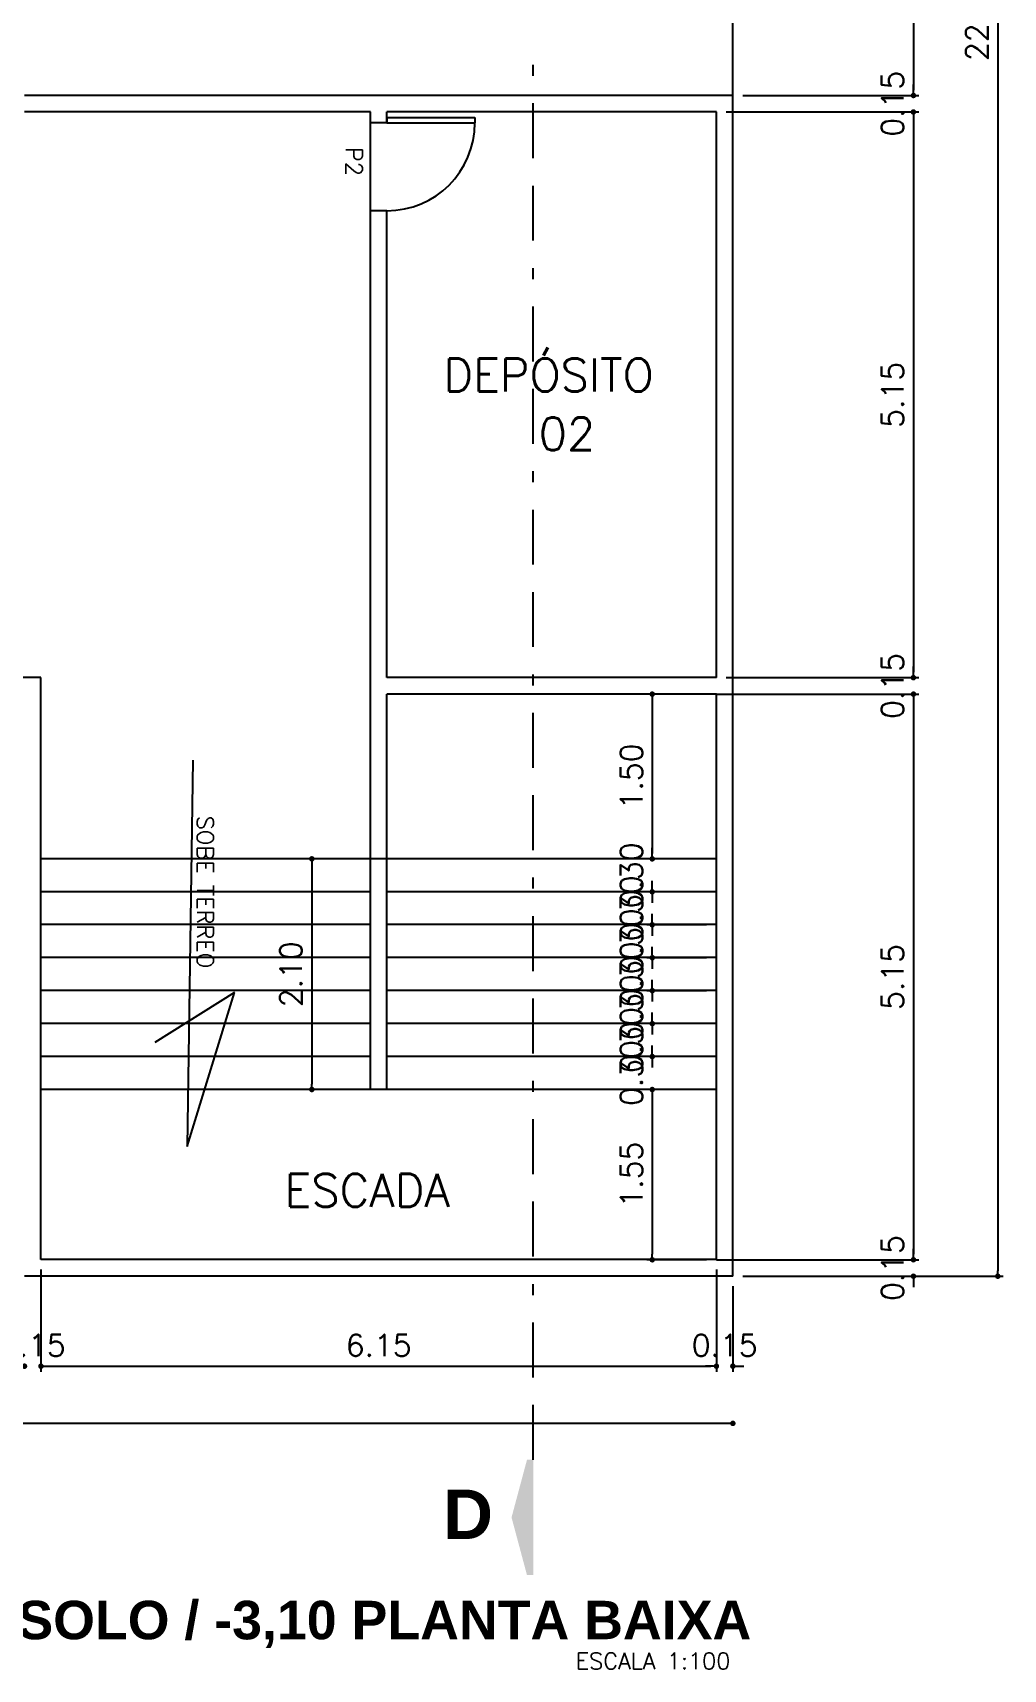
# Model space of a CAD drawing. Extents: x -151 to -2, y -18 to 162.
# Drawn here: x -96.04 to -87.2, y 94.71 to 109.61 of the extents above; entities that cross this region are included whole.
import ezdxf

# ---------------------------------------------------------------- set-up
doc = ezdxf.new("R2010")
doc.units = 0
doc.header["$MEASUREMENT"] = 0
doc.linetypes.add('BORDER', pattern=[1.75, 0.5, -0.25, 0.5, -0.25, 0, -0.25])
doc.layers.get('0').update_dxf_attribs({"linetype": 'CONTINUOUS'})
doc.layers.get('DEFPOINTS').update_dxf_attribs({"linetype": 'CONTINUOUS'})
for name, color, linetype in [('ALVENARIA', 7, 'CONTINUOUS'), ('ALVENARIA1', 44, 'CONTINUOUS'), ('CORTE', 6, 'CONTINUOUS'), ('COTA', 1, 'CONTINUOUS'), ('JAPOR', 142, 'CONTINUOUS'), ('TEXTO2', 40, 'CONTINUOUS'), ('TEXTO4', 4, 'CONTINUOUS'), ('TEXTO5', 5, 'CONTINUOUS')]:
    doc.layers.add(name, color=color, linetype=linetype)
doc.styles.add('SANSSERIFBOLD', font='sasb____.pfb')
doc.styles.add('SIMPLEX', font='SIMPLEX.SHX')
doc.styles.get("Standard").update_dxf_attribs({"font": 'TXT.shx', "height": 0.2})
doc.dimstyles.new('DIM100', dxfattribs={"dimtxt": 0.18, "dimasz": 0.05, "dimexe": 0.05, "dimexo": 0.09, "dimgap": 0.09, "dimtad": 1, "dimzin": 0, "dimdsep": 46, "dimtxsty": 'Standard', "dimblk": 'DOT', "dimblk1": 'DOT', "dimblk2": 'DOT', "dimsah": 1, "dimcen": 0.09, "dimadec": 0, "dimazin": 0, "dimtfac": 1, "dimtix": 1, "dimtofl": 0, "dimtmove": 2, "dimatfit": 3, "dimldrblk": 'DOT', "dimfxl": 1, "dimtolj": 1, "dimtzin": 0, "dimarcsym": 0})

# ---------------------------------------------------------------- blocks, each defined once
blk = doc.blocks.new('SETA')
at = {"layer": 'COTA'}
for points in [[(-150, 0), (0, 0), (-75, 28.2)], [(-150, 0), (-75, 28.2), (-150, 8.1)], [(-75, 28.2), (0, 0), (0, 8.1)]]:
    blk.add_solid(points, dxfattribs=at)
blk = doc.blocks.new('DOT')
at = {"layer": 'ALVENARIA', "color": 0, "linetype": 'ByBlock'}
blk.add_line((-0.5, 0), (-1, 0), dxfattribs=at)
at = {"layer": 'ALVENARIA', "color": 0, "linetype": 'ByBlock', "const_width": 0.5}
blk.add_lwpolyline([(-0.25, 0, 1), (0.25, 0, 1)], format="xyb", close=True, dxfattribs=at)
blk = doc.blocks.new('*D102')
at = {"color": 0, "linetype": 'ByBlock'}
for p, q in [((-90.923, 72.212), (-91.467, 72.212)), ((-91.417, 72.162), (-91.417, 70.762)), ((-90.923, 70.712), (-91.467, 70.712))]:
    blk.add_line(p, q, dxfattribs=at)
at = {"layer": 'DEFPOINTS', "color": 0, "linetype": 'ByBlock'}
for p in [(-90.833, 72.212), (-91.417, 70.712), (-90.833, 70.712)]:
    blk.add_point(p, dxfattribs=at)
at = {"color": 0, "linetype": 'ByBlock', "xscale": 0.05, "yscale": 0.05, "zscale": 0.05}
for p, rotation in [((-91.417, 72.212), 90), ((-91.417, 70.712), 270)]:
    blk.add_blockref('DOT', p, dxfattribs=dict(at, rotation=rotation))
at = {"color": 0, "linetype": 'ByBlock', "insert": (-91.607, 71.462), "char_height": 0.2, "attachment_point": 5, "rotation": 90}
blk.add_mtext('\\A1;1.50', dxfattribs=at)
blk = doc.blocks.new('*D103')
at = {"color": 0, "linetype": 'ByBlock'}
for p, q in [((-91.417, 70.762), (-91.417, 70.812)), ((-90.923, 70.412), (-91.467, 70.412)), ((-91.417, 70.362), (-91.417, 70.312))]:
    blk.add_line(p, q, dxfattribs=at)
at = {"layer": 'DEFPOINTS', "color": 0, "linetype": 'ByBlock'}
for p in [(-90.833, 70.712), (-91.417, 70.412), (-90.833, 70.412)]:
    blk.add_point(p, dxfattribs=at)
at = {"color": 0, "linetype": 'ByBlock', "xscale": 0.05, "yscale": 0.05, "zscale": 0.05}
for p, rotation in [((-91.417, 70.712), 270), ((-91.417, 70.412), 90)]:
    blk.add_blockref('DOT', p, dxfattribs=dict(at, rotation=rotation))
at = {"color": 0, "linetype": 'ByBlock', "insert": (-91.607, 70.562), "char_height": 0.2, "attachment_point": 5, "rotation": 90}
blk.add_mtext('\\A1;0.30', dxfattribs=at)
blk = doc.blocks.new('*D104')
at = {"color": 0, "linetype": 'ByBlock'}
for p, q in [((-91.417, 70.462), (-91.417, 70.512)), ((-90.923, 70.112), (-91.467, 70.112)), ((-91.417, 70.062), (-91.417, 70.012))]:
    blk.add_line(p, q, dxfattribs=at)
at = {"layer": 'DEFPOINTS', "color": 0, "linetype": 'ByBlock'}
for p in [(-90.833, 70.412), (-91.417, 70.112), (-90.833, 70.112)]:
    blk.add_point(p, dxfattribs=at)
at = {"color": 0, "linetype": 'ByBlock', "xscale": 0.05, "yscale": 0.05, "zscale": 0.05}
for p, rotation in [((-91.417, 70.412), 270), ((-91.417, 70.112), 90)]:
    blk.add_blockref('DOT', p, dxfattribs=dict(at, rotation=rotation))
at = {"color": 0, "linetype": 'ByBlock', "insert": (-91.607, 70.262), "char_height": 0.2, "attachment_point": 5, "rotation": 90}
blk.add_mtext('\\A1;0.30', dxfattribs=at)
blk = doc.blocks.new('*D105')
at = {"color": 0, "linetype": 'ByBlock'}
for p, q in [((-91.417, 70.162), (-91.417, 70.212)), ((-90.923, 69.812), (-91.467, 69.812)), ((-91.417, 69.762), (-91.417, 69.712))]:
    blk.add_line(p, q, dxfattribs=at)
at = {"layer": 'DEFPOINTS', "color": 0, "linetype": 'ByBlock'}
for p in [(-90.833, 70.112), (-91.417, 69.812), (-90.833, 69.812)]:
    blk.add_point(p, dxfattribs=at)
at = {"color": 0, "linetype": 'ByBlock', "xscale": 0.05, "yscale": 0.05, "zscale": 0.05}
for p, rotation in [((-91.417, 70.112), 270), ((-91.417, 69.812), 90)]:
    blk.add_blockref('DOT', p, dxfattribs=dict(at, rotation=rotation))
at = {"color": 0, "linetype": 'ByBlock', "insert": (-91.607, 69.962), "char_height": 0.2, "attachment_point": 5, "rotation": 90}
blk.add_mtext('\\A1;0.30', dxfattribs=at)
blk = doc.blocks.new('*D106')
at = {"color": 0, "linetype": 'ByBlock'}
for p, q in [((-91.417, 69.862), (-91.417, 69.912)), ((-90.923, 69.512), (-91.467, 69.512)), ((-91.417, 69.462), (-91.417, 69.412))]:
    blk.add_line(p, q, dxfattribs=at)
at = {"layer": 'DEFPOINTS', "color": 0, "linetype": 'ByBlock'}
for p in [(-90.833, 69.812), (-91.417, 69.512), (-90.833, 69.512)]:
    blk.add_point(p, dxfattribs=at)
at = {"color": 0, "linetype": 'ByBlock', "xscale": 0.05, "yscale": 0.05, "zscale": 0.05}
for p, rotation in [((-91.417, 69.812), 270), ((-91.417, 69.512), 90)]:
    blk.add_blockref('DOT', p, dxfattribs=dict(at, rotation=rotation))
at = {"color": 0, "linetype": 'ByBlock', "insert": (-91.607, 69.662), "char_height": 0.2, "attachment_point": 5, "rotation": 90}
blk.add_mtext('\\A1;0.30', dxfattribs=at)
blk = doc.blocks.new('*D107')
at = {"color": 0, "linetype": 'ByBlock'}
for p, q in [((-91.417, 69.562), (-91.417, 69.612)), ((-90.923, 69.212), (-91.467, 69.212)), ((-91.417, 69.162), (-91.417, 69.112))]:
    blk.add_line(p, q, dxfattribs=at)
at = {"layer": 'DEFPOINTS', "color": 0, "linetype": 'ByBlock'}
for p in [(-90.833, 69.512), (-91.417, 69.212), (-90.833, 69.212)]:
    blk.add_point(p, dxfattribs=at)
at = {"color": 0, "linetype": 'ByBlock', "xscale": 0.05, "yscale": 0.05, "zscale": 0.05}
for p, rotation in [((-91.417, 69.512), 270), ((-91.417, 69.212), 90)]:
    blk.add_blockref('DOT', p, dxfattribs=dict(at, rotation=rotation))
at = {"color": 0, "linetype": 'ByBlock', "insert": (-91.607, 69.362), "char_height": 0.2, "attachment_point": 5, "rotation": 90}
blk.add_mtext('\\A1;0.30', dxfattribs=at)
blk = doc.blocks.new('*D108')
at = {"color": 0, "linetype": 'ByBlock'}
for p, q in [((-91.417, 69.262), (-91.417, 69.312)), ((-90.923, 68.912), (-91.467, 68.912)), ((-91.417, 68.862), (-91.417, 68.812))]:
    blk.add_line(p, q, dxfattribs=at)
at = {"layer": 'DEFPOINTS', "color": 0, "linetype": 'ByBlock'}
for p in [(-90.833, 69.212), (-91.417, 68.912), (-90.833, 68.912)]:
    blk.add_point(p, dxfattribs=at)
at = {"color": 0, "linetype": 'ByBlock', "xscale": 0.05, "yscale": 0.05, "zscale": 0.05}
for p, rotation in [((-91.417, 69.212), 270), ((-91.417, 68.912), 90)]:
    blk.add_blockref('DOT', p, dxfattribs=dict(at, rotation=rotation))
at = {"color": 0, "linetype": 'ByBlock', "insert": (-91.607, 69.062), "char_height": 0.2, "attachment_point": 5, "rotation": 90}
blk.add_mtext('\\A1;0.30', dxfattribs=at)
blk = doc.blocks.new('*D109')
at = {"color": 0, "linetype": 'ByBlock'}
for p, q in [((-91.417, 68.962), (-91.417, 69.012)), ((-90.923, 68.612), (-91.467, 68.612)), ((-91.417, 68.562), (-91.417, 68.512))]:
    blk.add_line(p, q, dxfattribs=at)
at = {"layer": 'DEFPOINTS', "color": 0, "linetype": 'ByBlock'}
for p in [(-90.833, 68.912), (-91.417, 68.612), (-90.833, 68.612)]:
    blk.add_point(p, dxfattribs=at)
at = {"color": 0, "linetype": 'ByBlock', "xscale": 0.05, "yscale": 0.05, "zscale": 0.05}
for p, rotation in [((-91.417, 68.912), 270), ((-91.417, 68.612), 90)]:
    blk.add_blockref('DOT', p, dxfattribs=dict(at, rotation=rotation))
at = {"color": 0, "linetype": 'ByBlock', "insert": (-91.607, 68.762), "char_height": 0.2, "attachment_point": 5, "rotation": 90}
blk.add_mtext('\\A1;0.30', dxfattribs=at)
blk = doc.blocks.new('*D110')
at = {"color": 0, "linetype": 'ByBlock'}
for p, q in [((-91.417, 68.562), (-91.417, 67.112)), ((-90.923, 67.062), (-91.467, 67.062))]:
    blk.add_line(p, q, dxfattribs=at)
at = {"layer": 'DEFPOINTS', "color": 0, "linetype": 'ByBlock'}
for p in [(-90.833, 68.612), (-91.417, 67.062), (-90.833, 67.062)]:
    blk.add_point(p, dxfattribs=at)
at = {"color": 0, "linetype": 'ByBlock', "xscale": 0.05, "yscale": 0.05, "zscale": 0.05}
for p, rotation in [((-91.417, 68.612), 90), ((-91.417, 67.062), 270)]:
    blk.add_blockref('DOT', p, dxfattribs=dict(at, rotation=rotation))
at = {"color": 0, "linetype": 'ByBlock', "insert": (-91.607, 67.837), "char_height": 0.2, "attachment_point": 5, "rotation": 90}
blk.add_mtext('\\A1;1.55', dxfattribs=at)
blk = doc.blocks.new('*D111')
at = {"color": 0, "linetype": 'ByBlock'}
for p, q in [((-94.073, 70.712), (-94.567, 70.712)), ((-94.517, 70.662), (-94.517, 68.662)), ((-94.073, 68.612), (-94.567, 68.612))]:
    blk.add_line(p, q, dxfattribs=at)
at = {"layer": 'DEFPOINTS', "color": 0, "linetype": 'ByBlock'}
for p in [(-93.983, 70.712), (-94.517, 68.612), (-93.983, 68.612)]:
    blk.add_point(p, dxfattribs=at)
at = {"color": 0, "linetype": 'ByBlock', "xscale": 0.05, "yscale": 0.05, "zscale": 0.05}
for p, rotation in [((-94.517, 70.712), 90), ((-94.517, 68.612), 270)]:
    blk.add_blockref('DOT', p, dxfattribs=dict(at, rotation=rotation))
at = {"color": 0, "linetype": 'ByBlock', "insert": (-94.707, 69.662), "char_height": 0.2, "attachment_point": 5, "rotation": 90}
blk.add_mtext('\\A1;2.10', dxfattribs=at)
blk = doc.blocks.new('*D231')
at = {"color": 0, "linetype": 'ByBlock'}
for p, q in [((-96.983, 66.972), (-96.983, 66.043)), ((-97.183, 66.093), (-97.233, 66.093)), ((-96.933, 66.093), (-96.883, 66.093))]:
    blk.add_line(p, q, dxfattribs=at)
at = {"layer": 'DEFPOINTS', "color": 0, "linetype": 'ByBlock'}
for p in [(-96.983, 67.062), (-97.133, 66.912), (-96.983, 66.093)]:
    blk.add_point(p, dxfattribs=at)
at = {"color": 0, "linetype": 'ByBlock', "xscale": 0.05, "yscale": 0.05, "zscale": 0.05}
blk.add_blockref('DOT', (-97.133, 66.093), dxfattribs=at)
at = {"color": 0, "linetype": 'ByBlock', "xscale": 0.05, "yscale": 0.05, "zscale": 0.05, "rotation": 180}
blk.add_blockref('DOT', (-96.983, 66.093), dxfattribs=at)
at = {"color": 0, "linetype": 'ByBlock', "insert": (-97.058, 66.283), "char_height": 0.2, "attachment_point": 5}
blk.add_mtext('\\A1;0.15', dxfattribs=at)
blk = doc.blocks.new('*D232')
at = {"color": 0, "linetype": 'ByBlock'}
for p, q in [((-90.833, 66.972), (-90.833, 66.043)), ((-96.933, 66.093), (-90.883, 66.093))]:
    blk.add_line(p, q, dxfattribs=at)
at = {"layer": 'DEFPOINTS', "color": 0, "linetype": 'ByBlock'}
for p in [(-96.983, 67.062), (-90.833, 67.062), (-90.833, 66.093)]:
    blk.add_point(p, dxfattribs=at)
at = {"color": 0, "linetype": 'ByBlock', "xscale": 0.05, "yscale": 0.05, "zscale": 0.05, "rotation": 180}
blk.add_blockref('DOT', (-96.983, 66.093), dxfattribs=at)
at = {"color": 0, "linetype": 'ByBlock', "xscale": 0.05, "yscale": 0.05, "zscale": 0.05}
blk.add_blockref('DOT', (-90.833, 66.093), dxfattribs=at)
at = {"color": 0, "linetype": 'ByBlock', "insert": (-93.908, 66.283), "char_height": 0.2, "attachment_point": 5}
blk.add_mtext('\\A1;6.15', dxfattribs=at)
blk = doc.blocks.new('*D233')
at = {"color": 0, "linetype": 'ByBlock'}
for p, q in [((-90.683, 66.822), (-90.683, 66.043)), ((-90.883, 66.093), (-90.933, 66.093)), ((-90.633, 66.093), (-90.583, 66.093))]:
    blk.add_line(p, q, dxfattribs=at)
at = {"layer": 'DEFPOINTS', "color": 0, "linetype": 'ByBlock'}
for p in [(-90.833, 67.062), (-90.683, 66.912), (-90.683, 66.093)]:
    blk.add_point(p, dxfattribs=at)
at = {"color": 0, "linetype": 'ByBlock', "xscale": 0.05, "yscale": 0.05, "zscale": 0.05}
blk.add_blockref('DOT', (-90.833, 66.093), dxfattribs=at)
at = {"color": 0, "linetype": 'ByBlock', "xscale": 0.05, "yscale": 0.05, "zscale": 0.05, "rotation": 180}
blk.add_blockref('DOT', (-90.683, 66.093), dxfattribs=at)
at = {"color": 0, "linetype": 'ByBlock', "insert": (-90.758, 66.283), "char_height": 0.2, "attachment_point": 5}
blk.add_mtext('\\A1;0.15', dxfattribs=at)
blk = doc.blocks.new('*D234')
at = {"color": 0, "linetype": 'ByBlock'}
for p, q in [((-148.728, 66.822), (-148.728, 65.522)), ((-90.733, 65.572), (-148.678, 65.572))]:
    blk.add_line(p, q, dxfattribs=at)
at = {"layer": 'DEFPOINTS', "color": 0, "linetype": 'ByBlock'}
for p in [(-148.728, 66.912), (-90.683, 66.912), (-148.728, 65.572)]:
    blk.add_point(p, dxfattribs=at)
at = {"color": 0, "linetype": 'ByBlock', "xscale": 0.05, "yscale": 0.05, "zscale": 0.05, "rotation": 180}
blk.add_blockref('DOT', (-148.728, 65.572), dxfattribs=at)
at = {"color": 0, "linetype": 'ByBlock', "xscale": 0.05, "yscale": 0.05, "zscale": 0.05}
blk.add_blockref('DOT', (-90.683, 65.572), dxfattribs=at)
at = {"color": 0, "linetype": 'ByBlock', "insert": (-119.705, 65.762), "char_height": 0.2, "attachment_point": 5}
blk.add_mtext('\\A1;58.05', dxfattribs=at)
blk = doc.blocks.new('*D247')
at = {"color": 0, "linetype": 'ByBlock'}
for p, q in [((-89.039, 79.612), (-89.039, 77.712)), ((-90.593, 77.662), (-88.989, 77.662))]:
    blk.add_line(p, q, dxfattribs=at)
at = {"layer": 'DEFPOINTS', "color": 0, "linetype": 'ByBlock'}
for p in [(-90.683, 79.662), (-90.683, 77.662), (-89.039, 77.662)]:
    blk.add_point(p, dxfattribs=at)
at = {"color": 0, "linetype": 'ByBlock', "xscale": 0.05, "yscale": 0.05, "zscale": 0.05}
for p, rotation in [((-89.039, 79.662), 90), ((-89.039, 77.662), 270)]:
    blk.add_blockref('DOT', p, dxfattribs=dict(at, rotation=rotation))
at = {"color": 0, "linetype": 'ByBlock', "insert": (-89.229, 78.662), "char_height": 0.2, "attachment_point": 5, "rotation": 90}
blk.add_mtext('\\A1;2.00', dxfattribs=at)
blk = doc.blocks.new('*D248')
at = {"color": 0, "linetype": 'ByBlock'}
for p, q in [((-89.039, 77.712), (-89.039, 77.762)), ((-90.743, 77.512), (-88.989, 77.512)), ((-89.039, 77.462), (-89.039, 77.412))]:
    blk.add_line(p, q, dxfattribs=at)
at = {"layer": 'DEFPOINTS', "color": 0, "linetype": 'ByBlock'}
for p in [(-90.683, 77.662), (-90.833, 77.512), (-89.039, 77.512)]:
    blk.add_point(p, dxfattribs=at)
at = {"color": 0, "linetype": 'ByBlock', "xscale": 0.05, "yscale": 0.05, "zscale": 0.05}
for p, rotation in [((-89.039, 77.662), 270), ((-89.039, 77.512), 90)]:
    blk.add_blockref('DOT', p, dxfattribs=dict(at, rotation=rotation))
at = {"color": 0, "linetype": 'ByBlock', "insert": (-89.229, 77.587), "char_height": 0.2, "attachment_point": 5, "rotation": 90}
blk.add_mtext('\\A1;0.15', dxfattribs=at)
blk = doc.blocks.new('*D249')
at = {"color": 0, "linetype": 'ByBlock'}
for p, q in [((-89.039, 77.462), (-89.039, 72.412)), ((-90.743, 72.362), (-88.989, 72.362))]:
    blk.add_line(p, q, dxfattribs=at)
at = {"layer": 'DEFPOINTS', "color": 0, "linetype": 'ByBlock'}
for p in [(-90.833, 77.512), (-90.833, 72.362), (-89.039, 72.362)]:
    blk.add_point(p, dxfattribs=at)
at = {"color": 0, "linetype": 'ByBlock', "xscale": 0.05, "yscale": 0.05, "zscale": 0.05}
for p, rotation in [((-89.039, 77.512), 90), ((-89.039, 72.362), 270)]:
    blk.add_blockref('DOT', p, dxfattribs=dict(at, rotation=rotation))
at = {"color": 0, "linetype": 'ByBlock', "insert": (-89.229, 74.937), "char_height": 0.2, "attachment_point": 5, "rotation": 90}
blk.add_mtext('\\A1;5.15', dxfattribs=at)
blk = doc.blocks.new('*D250')
at = {"color": 0, "linetype": 'ByBlock'}
for p, q in [((-89.039, 72.412), (-89.039, 72.462)), ((-90.833, 72.212), (-88.989, 72.212)), ((-89.039, 72.162), (-89.039, 72.112))]:
    blk.add_line(p, q, dxfattribs=at)
at = {"layer": 'DEFPOINTS', "color": 0, "linetype": 'ByBlock'}
for p in [(-90.833, 72.362), (-90.923, 72.212), (-89.039, 72.212)]:
    blk.add_point(p, dxfattribs=at)
at = {"color": 0, "linetype": 'ByBlock', "xscale": 0.05, "yscale": 0.05, "zscale": 0.05}
for p, rotation in [((-89.039, 72.362), 270), ((-89.039, 72.212), 90)]:
    blk.add_blockref('DOT', p, dxfattribs=dict(at, rotation=rotation))
at = {"color": 0, "linetype": 'ByBlock', "insert": (-89.229, 72.287), "char_height": 0.2, "attachment_point": 5, "rotation": 90}
blk.add_mtext('\\A1;0.15', dxfattribs=at)
blk = doc.blocks.new('*D251')
at = {"color": 0, "linetype": 'ByBlock'}
for p, q in [((-89.039, 72.162), (-89.039, 67.112)), ((-90.833, 67.062), (-88.989, 67.062))]:
    blk.add_line(p, q, dxfattribs=at)
at = {"layer": 'DEFPOINTS', "color": 0, "linetype": 'ByBlock'}
for p in [(-90.923, 72.212), (-90.923, 67.062), (-89.039, 67.062)]:
    blk.add_point(p, dxfattribs=at)
at = {"color": 0, "linetype": 'ByBlock', "xscale": 0.05, "yscale": 0.05, "zscale": 0.05}
for p, rotation in [((-89.039, 72.212), 90), ((-89.039, 67.062), 270)]:
    blk.add_blockref('DOT', p, dxfattribs=dict(at, rotation=rotation))
at = {"color": 0, "linetype": 'ByBlock', "insert": (-89.229, 69.637), "char_height": 0.2, "attachment_point": 5, "rotation": 90}
blk.add_mtext('\\A1;5.15', dxfattribs=at)
blk = doc.blocks.new('*D252')
at = {"color": 0, "linetype": 'ByBlock'}
for p, q in [((-89.039, 67.112), (-89.039, 67.162)), ((-90.593, 66.912), (-88.989, 66.912)), ((-89.039, 66.862), (-89.039, 66.812))]:
    blk.add_line(p, q, dxfattribs=at)
at = {"layer": 'DEFPOINTS', "color": 0, "linetype": 'ByBlock'}
for p in [(-90.923, 67.062), (-90.683, 66.912), (-89.039, 66.912)]:
    blk.add_point(p, dxfattribs=at)
at = {"color": 0, "linetype": 'ByBlock', "xscale": 0.05, "yscale": 0.05, "zscale": 0.05}
for p, rotation in [((-89.039, 67.062), 270), ((-89.039, 66.912), 90)]:
    blk.add_blockref('DOT', p, dxfattribs=dict(at, rotation=rotation))
at = {"color": 0, "linetype": 'ByBlock', "insert": (-89.229, 66.987), "char_height": 0.2, "attachment_point": 5, "rotation": 90}
blk.add_mtext('\\A1;0.15', dxfattribs=at)
blk = doc.blocks.new('*D253')
at = {"color": 0, "linetype": 'ByBlock'}
for p, q in [((-88.271, 89.762), (-88.271, 66.962)), ((-90.593, 66.912), (-88.221, 66.912))]:
    blk.add_line(p, q, dxfattribs=at)
at = {"layer": 'DEFPOINTS', "color": 0, "linetype": 'ByBlock'}
for p in [(-90.683, 89.812), (-90.683, 66.912), (-88.271, 66.912)]:
    blk.add_point(p, dxfattribs=at)
at = {"color": 0, "linetype": 'ByBlock', "xscale": 0.05, "yscale": 0.05, "zscale": 0.05}
for p, rotation in [((-88.271, 89.812), 90), ((-88.271, 66.912), 270)]:
    blk.add_blockref('DOT', p, dxfattribs=dict(at, rotation=rotation))
at = {"color": 0, "linetype": 'ByBlock', "insert": (-88.461, 78.362), "char_height": 0.2, "attachment_point": 5, "rotation": 90}
blk.add_mtext('\\A1;22.90', dxfattribs=at)

msp = doc.modelspace()

# ---------------------------------------------------------------- linework, layer by layer
at = {"layer": 'ALVENARIA'}
for p, q in [((-89.662, 109.039), (-96.112, 109.039)), ((-89.662, 98.289), (-89.662, 109.039)), ((-92.962, 108.889), (-96.112, 108.889)), ((-92.962, 108.789), (-92.962, 108.889)), ((-92.812, 108.789), (-92.962, 108.789)), ((-89.812, 108.889), (-92.812, 108.889)), ((-92.812, 108.789), (-92.812, 108.889)), ((-89.812, 103.739), (-89.812, 108.889)), ((-92.962, 99.989), (-92.962, 107.989)), ((-92.812, 107.989), (-92.962, 107.989)), ((-92.812, 103.739), (-92.812, 107.989)), ((-95.962, 103.739), (-96.212, 103.739)), ((-95.962, 98.439), (-95.962, 103.739)), ((-89.812, 103.739), (-92.812, 103.739)), ((-92.812, 99.989), (-92.812, 103.589)), ((-89.812, 103.589), (-92.812, 103.589)), ((-89.812, 98.439), (-89.812, 103.589)), ((-89.812, 98.439), (-95.962, 98.439)), ((-89.662, 98.289), (-96.112, 98.289))]:
    msp.add_line(p, q, dxfattribs=at)
at = {"layer": 'ALVENARIA1', "linetype": 'Continuous'}
for p, q in [((-89.662, 109.039), (-89.662, 121.039)), ((-92.962, 107.989), (-92.962, 108.789))]:
    msp.add_line(p, q, dxfattribs=at)
at = {"layer": 'ALVENARIA1'}
for p, q in [((-92.812, 102.089), (-95.962, 102.089)), ((-89.812, 102.089), (-92.812, 102.089)), ((-92.962, 101.789), (-95.962, 101.789)), ((-89.812, 101.789), (-92.812, 101.789)), ((-92.962, 101.489), (-95.962, 101.489)), ((-89.812, 101.489), (-92.812, 101.489)), ((-92.962, 101.189), (-95.962, 101.189)), ((-89.812, 101.189), (-92.812, 101.189)), ((-92.962, 100.889), (-95.962, 100.889)), ((-89.812, 100.889), (-92.812, 100.889)), ((-92.962, 100.589), (-95.962, 100.589)), ((-89.812, 100.589), (-92.812, 100.589)), ((-92.962, 100.289), (-95.962, 100.289)), ((-89.812, 100.289), (-92.812, 100.289)), ((-92.812, 99.989), (-95.962, 99.989)), ((-89.812, 99.989), (-92.812, 99.989))]:
    msp.add_line(p, q, dxfattribs=at)
at = {"layer": 'CORTE', "linetype": 'BORDER'}
msp.add_line((-91.48, 96.617), (-91.48, 109.324), dxfattribs=at)
at = {"layer": 'COTA'}
for p, q in [((-94.578, 102.987), (-94.632, 99.47)), ((-94.199, 100.87), (-94.926, 100.416)), ((-94.632, 99.47), (-94.199, 100.87))]:
    msp.add_line(p, q, dxfattribs=at)
at = {"layer": 'JAPOR'}
for p, q in [((-92.812, 108.839), (-92.012, 108.839)), ((-92.812, 108.839), (-92.812, 108.789)), ((-92.812, 108.789), (-92.012, 108.789)), ((-92.012, 108.839), (-92.012, 108.789))]:
    msp.add_line(p, q, dxfattribs=at)
msp.add_arc((-92.812, 108.789), 0.8, 270, 0, dxfattribs=at)

# ---------------------------------------------------------------- block references
at = {"layer": 'COTA', "xscale": 0.007, "yscale": 0.007, "zscale": 0.007, "rotation": 90}
msp.add_blockref('SETA', (-91.48, 96.617), dxfattribs=at)

# ---------------------------------------------------------------- texts
at = {"layer": 'TEXTO2', "style": 'SIMPLEX'}
for s, p in [('P2', (-93.185, 108.57)), ('SOBE TERREO', (-94.54, 102.481))]:
    msp.add_text(s, height=0.15, rotation=270, dxfattribs=at).set_placement(p)
msp.add_text('ESCALA 1:100', height=0.15, dxfattribs=at).set_placement((-91.093, 94.71))
at = {"layer": 'TEXTO4', "style": 'SIMPLEX'}
for s, p in [('DEPÓSITO', (-92.298, 106.343)), ('02', (-91.43, 105.808)), ('ESCADA', (-93.744, 98.92))]:
    msp.add_text(s, height=0.3, dxfattribs=at).set_placement(p)
at = {"layer": 'TEXTO5', "style": 'SANSSERIFBOLD'}
for s, height, p in [('D', 0.45, (-92.3, 95.896)), ('SUB-SOLO / -3,10 PLANTA BAIXA', 0.35, (-97.372, 94.983))]:
    msp.add_text(s, height=height, dxfattribs=at).set_placement(p)

# ---------------------------------------------------------------- dimensions: what is measured, and where the dimension line sits
at = {"layer": 'COTA', "linetype": 'Continuous'}
for base, p1, p2, override, picture, middle in [((-87.25, 98.289), (-89.662, 121.189), (-89.662, 98.289), {"dimtxt": 0.09, "dimsah": 0, "dimse1": 1}, '*D253', (-87.44, 109.739)), ((-88.018, 109.039), (-89.662, 111.039), (-89.662, 109.039), {"dimtxt": 0.09, "dimsah": 0, "dimse1": 1}, '*D247', (-88.208, 110.039)), ((-88.018, 108.889), (-89.662, 109.039), (-89.812, 108.889), {"dimtxt": 0.09, "dimsah": 0, "dimse1": 1}, '*D248', (-88.208, 108.964)), ((-88.018, 103.739), (-89.812, 108.889), (-89.812, 103.739), {"dimtxt": 0.09, "dimsah": 0, "dimse1": 1}, '*D249', (-88.208, 106.314)), ((-88.018, 103.589), (-89.812, 103.739), (-89.902, 103.589), {"dimtxt": 0.09, "dimsah": 0, "dimse1": 1}, '*D250', (-88.208, 103.664)), ((-88.018, 98.439), (-89.902, 103.589), (-89.902, 98.439), {"dimtxt": 0.09, "dimsah": 0, "dimse1": 1}, '*D251', (-88.208, 101.014)), ((-90.396, 101.789), (-89.812, 102.089), (-89.812, 101.789), {"dimse1": 1}, '*D103', (-90.586, 101.939)), ((-90.396, 101.489), (-89.812, 101.789), (-89.812, 101.489), {"dimse1": 1}, '*D104', (-90.586, 101.639)), ((-90.396, 101.189), (-89.812, 101.489), (-89.812, 101.189), {"dimse1": 1}, '*D105', (-90.586, 101.339)), ((-90.396, 100.889), (-89.812, 101.189), (-89.812, 100.889), {"dimse1": 1}, '*D106', (-90.586, 101.039)), ((-90.396, 100.589), (-89.812, 100.889), (-89.812, 100.589), {"dimse1": 1}, '*D107', (-90.586, 100.739)), ((-90.396, 100.289), (-89.812, 100.589), (-89.812, 100.289), {"dimse1": 1}, '*D108', (-90.586, 100.439)), ((-90.396, 99.989), (-89.812, 100.289), (-89.812, 99.989), {"dimse1": 1}, '*D109', (-90.586, 100.139)), ((-90.396, 98.439), (-89.812, 99.989), (-89.812, 98.439), {"dimse1": 1}, '*D110', (-90.586, 99.214)), ((-88.018, 98.289), (-89.902, 98.439), (-89.662, 98.289), {"dimtxt": 0.09, "dimsah": 0, "dimse1": 1}, '*D252', (-88.208, 98.364))]:
    dim = msp.add_linear_dim(base=base, p1=p1, p2=p2, angle=90, dimstyle='DIM100', override=override, dxfattribs=at)
    dim.commit()
    dim.dimension.update_dxf_attribs({"geometry": picture, "text_midpoint": middle, "insert": (1.021, 31.376)})
for base, p1, p2, picture, middle in [((-90.396, 102.089), (-89.812, 103.589), (-89.812, 102.089), '*D102', (-90.586, 102.839)), ((-93.496, 99.989), (-92.962, 102.089), (-92.962, 99.989), '*D111', (-93.686, 101.039))]:
    dim = msp.add_linear_dim(base=base, p1=p1, p2=p2, angle=90, dimstyle='DIM100', dxfattribs=at)
    dim.commit()
    dim.dimension.update_dxf_attribs({"geometry": picture, "text_midpoint": middle, "insert": (1.021, 31.376)})
for base, p1, p2, picture, middle, set_off in [((-95.962, 97.469), (-96.112, 98.289), (-95.962, 98.439), '*D231', (-96.037, 97.659), (1.021, 31.376)), ((-89.812, 97.469), (-95.962, 98.439), (-89.812, 98.439), '*D232', (-92.887, 97.659), (1.021, 31.376)), ((-89.662, 97.469), (-89.812, 98.439), (-89.662, 98.289), '*D233', (-89.737, 97.659), (1.021, 31.376)), ((-147.707128664, 96.948078174), (-89.662128664, 98.288790307), (-147.707128664, 98.288790307), '*D234', (-118.684628664, 97.138078174), (1.020847974, 31.376418831))]:
    dim = msp.add_linear_dim(base=base, p1=p1, p2=p2, dimstyle='DIM100', override={"dimtxt": 0.09, "dimsah": 0, "dimse1": 1}, dxfattribs=at)
    dim.commit()
    dim.dimension.update_dxf_attribs({"geometry": picture, "text_midpoint": middle, "insert": set_off})

doc.saveas('drawing.dxf')
